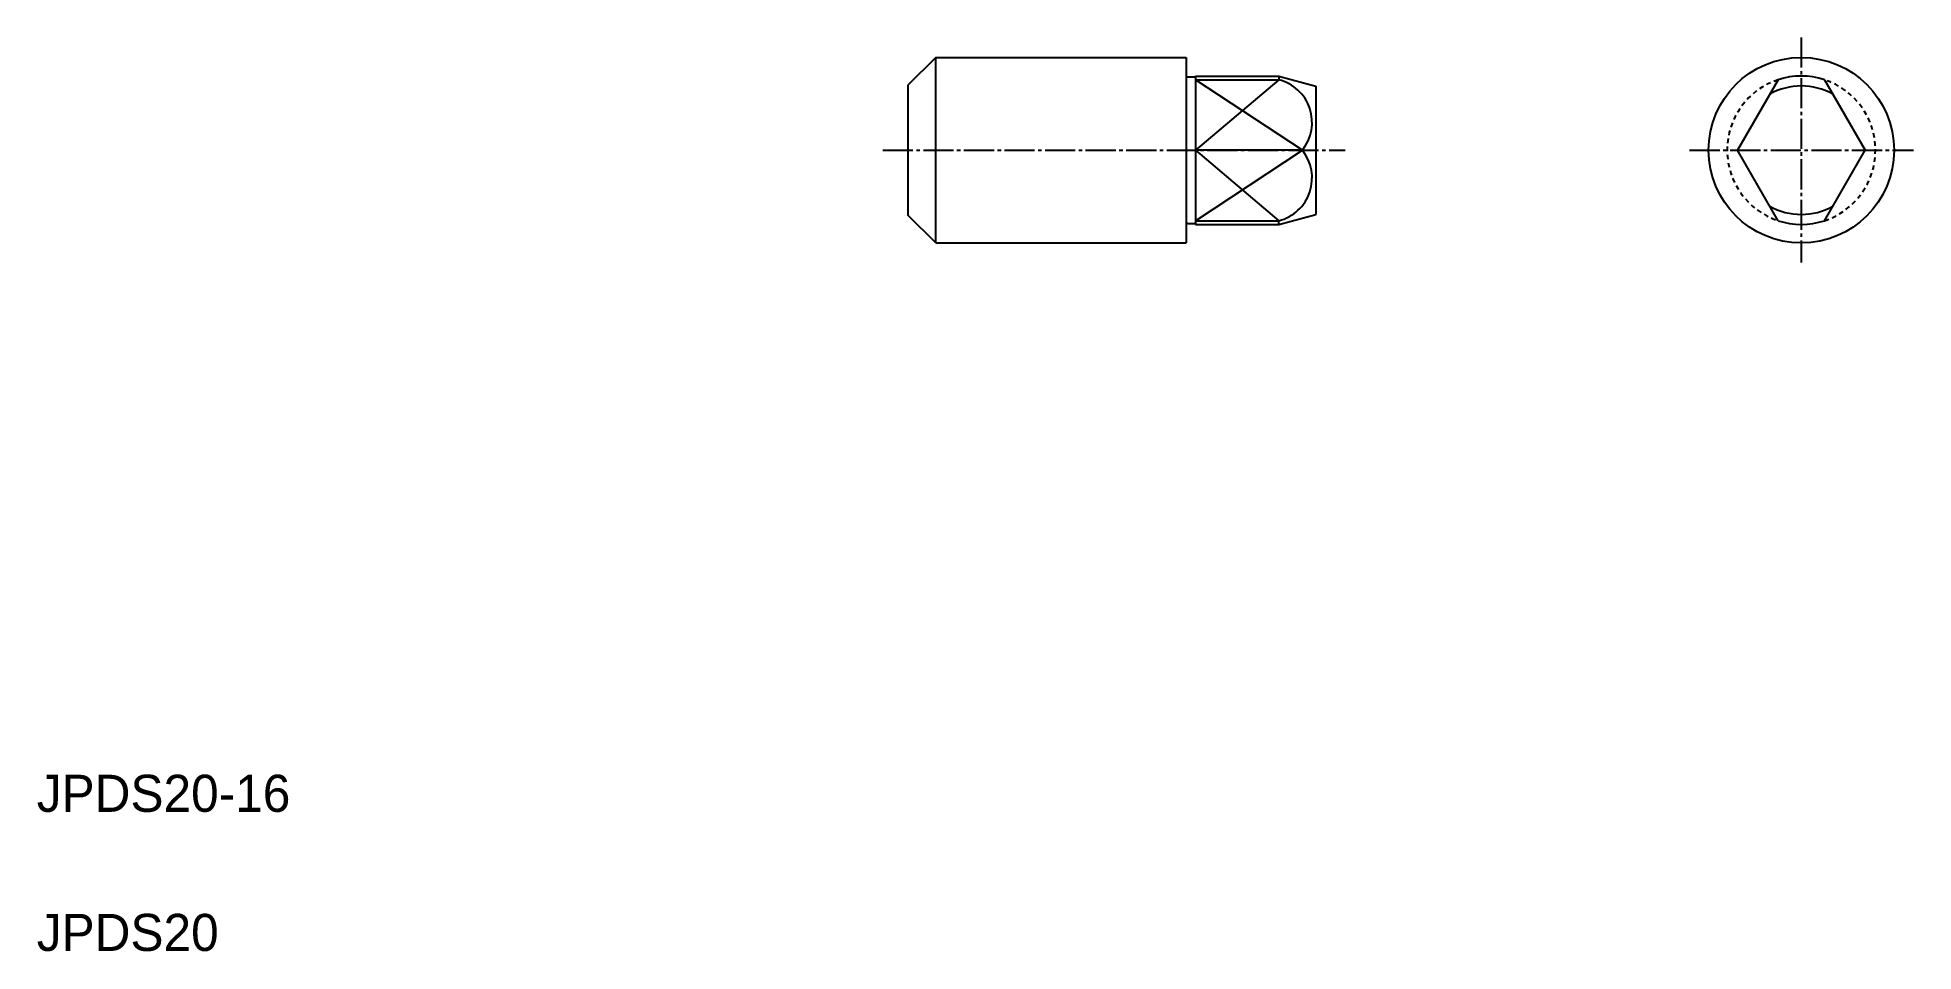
# Model space of a CAD drawing. Extents: x 10 to 212, y 10 to 109.
import ezdxf

# ---------------------------------------------------------------- set-up
doc = ezdxf.new("R2010")
doc.units = 0
doc.header["$LTSCALE"] = 0.25
doc.linetypes.add('CENTER', pattern=[17.5, 13, -1.5, 1.5, -1.5])
doc.linetypes.add('DASHED', pattern=[3.5, 2, -1.5])
doc.layers.get('0').update_dxf_attribs({"linetype": 'CONTINUOUS'})
doc.layers.add('CENTER', color=1, linetype='CENTER')
doc.styles.get("Standard").update_dxf_attribs({"font": 'txt', "height": 3.2})

msp = doc.modelspace()

# ---------------------------------------------------------------- linework, layer by layer
at = {"linetype": 'CONTINUOUS'}
for p, q in [((106.96, 106.35), (103.96, 103.35)), ((106.96, 86.35), (106.96, 106.35)), ((106.96, 106.35), (133.96, 106.35)), ((133.96, 106.35), (133.96, 86.35)), ((103.96, 103.35), (103.96, 89.35)), ((134.16, 104.25), (134.78, 104.25)), ((134.96, 104.35), (143.96, 104.35)), ((134.96, 104.35), (134.96, 88.35)), ((147.96, 103.27), (147.96, 89.42)), ((197.81, 103.94), (193.42, 96.35)), ((202.81, 103.94), (207.2, 96.35)), ((197.81, 88.75), (193.42, 96.35)), ((202.81, 88.75), (207.2, 96.35)), ((106.96, 86.35), (103.96, 89.35)), ((134.16, 88.45), (134.78, 88.45)), ((134.96, 88.35), (143.96, 88.35)), ((106.96, 86.35), (133.96, 86.35))]:
    msp.add_line(p, q, dxfattribs=at)
for p, q in [((113.71, 106.35), (113.71, 106.35)), ((120.46, 106.35), (120.46, 106.35)), ((143.96, 104.35), (147.96, 103.27)), ((143.96, 104.35), (143.96, 103.94)), ((143.96, 88.35), (147.96, 89.42)), ((143.96, 88.35), (143.96, 88.75))]:
    msp.add_line(p, q)
at = {"color": 7, "linetype": 'CONTINUOUS'}
for p, q in [((134.96, 103.94), (143.96, 103.94)), ((146.5, 96.35), (134.96, 96.35)), ((134.96, 88.75), (143.96, 88.75))]:
    msp.add_line(p, q, dxfattribs=at)
at = {"color": 3}
for p, q in [((146.5, 96.35), (134.96, 103.94)), ((143.96, 103.94), (134.96, 96.35)), ((134.96, 88.75), (146.5, 96.35)), ((134.96, 96.35), (143.96, 88.75))]:
    msp.add_line(p, q, dxfattribs=at)
at = {"linetype": 'CONTINUOUS'}
msp.add_circle((200.31, 96.35), 10, dxfattribs=at)
for centre, radius, start, end in [((134.16, 104.45), 0.2, 180, 270), ((134.78, 104.45), 0.2, 270, 330), ((200.31, 96.35), 6.93, 60.5782, 119.4218), ((200.31, 96.35), 8, 71.79, 108.21), ((200.31, 96.35), 6.93, 240.5782, 299.4218), ((134.16, 88.25), 0.2, 90, 180), ((134.78, 88.25), 0.2, 30, 90), ((200.31, 96.35), 8, 251.79, 288.21)]:
    msp.add_arc(centre, radius, start, end, dxfattribs=at)
for centre, start, end in [((142.79, 99.33), 321.2231, 75.8252), ((142.79, 93.36), 284.1748, 38.7769)]:
    msp.add_arc(centre, 4.76, start, end)
at = {"color": 3, "linetype": 'DASHED'}
for start, end in [(108.21, 251.79), (288.21, 71.79)]:
    msp.add_arc((200.31, 96.35), 8, start, end, dxfattribs=at)
at = {"layer": 'CENTER', "color": 1, "linetype": 'CENTER'}
for p, q in [((200.31, 108.5), (200.31, 84.24)), ((101.25, 96.35), (151.11, 96.35)), ((188.27, 96.35), (212.41, 96.35))]:
    msp.add_line(p, q, dxfattribs=at)

# ---------------------------------------------------------------- texts
for s, p in [('JPDS20-16', (10, 25)), ('JPDS20', (10, 10))]:
    msp.add_text(s, height=4).set_placement(p)

doc.saveas('drawing.dxf')
